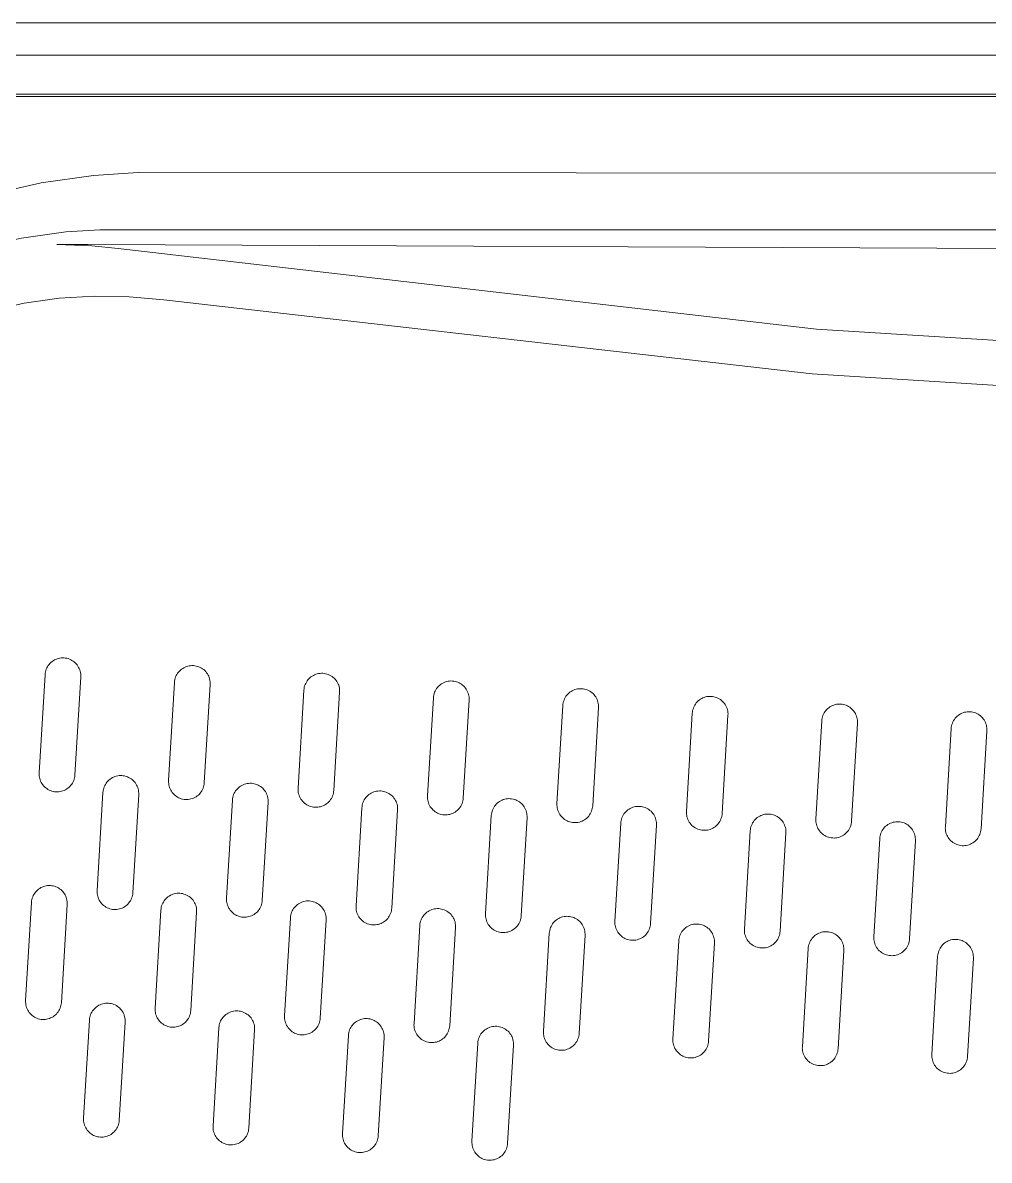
# Model space of a CAD drawing. Units: millimetres at full size, sheet at 1:30. Extents: x -17796 to 21385, y -23279 to 7734.
# Drawn here: x 19903 to 20335, y 1673 to 2182 of the extents above; entities that cross this region are included whole.
import ezdxf

# ---------------------------------------------------------------- set-up
doc = ezdxf.new("R2010")
doc.units = ezdxf.units.MM
doc.header["$LTSCALE"] = 30
doc.layers.add('0-1_(W)電灯', color=253, linetype='Continuous', lineweight=18)

msp = doc.modelspace()

# ---------------------------------------------------------------- linework, layer by layer
at = {"layer": '0-1_(W)電灯'}
for p, q in [((20784.07, 2181.96), (19603.07, 2181.96)), ((20784.07, 2167.46), (19623.81, 2167.46)), ((20784.07, 2167.46), (19632.57, 2167.46)), ((19635.07, 2149.96), (19935.07, 2149.96)), ((20784.07, 2148.95), (19643.08, 2148.95)), ((19935.07, 2149.96), (20435.07, 2149.96)), ((19954.69, 2115.04), (20530.95, 2114.48)), ((19937.53, 2089.4), (20536.99, 2089.24)), ((19932.15, 2082.84), (19918.28, 2082.84)), ((19932.15, 2082.84), (20541.23, 2080.07)), ((20257.96, 2044.87), (19945.7, 2080.95)), ((20256.12, 2024.96), (19966.17, 2057.96)), ((20618.52, 2022.38), (20257.96, 2044.87)), ((20607.38, 2002.74), (20256.12, 2024.96)), ((19910.37, 1846.42), (19912.98, 1890.35)), ((19928.95, 1889.4), (19926.34, 1845.47)), ((19928.96, 1890.02), (19928.95, 1889.4)), ((19968.26, 1842.98), (19970.87, 1886.9)), ((19986.84, 1885.95), (19984.23, 1842.03)), ((19986.86, 1886.58), (19986.84, 1885.95)), ((20026.16, 1839.54), (20028.77, 1883.46)), ((20044.76, 1883.14), (20044.74, 1882.51)), ((20044.74, 1882.51), (20042.13, 1838.59)), ((20084.06, 1836.1), (20086.67, 1880.02)), ((20102.64, 1879.07), (20100.03, 1835.15)), ((20102.66, 1879.7), (20102.64, 1879.07)), ((20141.96, 1832.66), (20144.57, 1876.58)), ((20160.54, 1875.63), (20157.93, 1831.71)), ((20160.55, 1876.26), (20160.54, 1875.63)), ((20199.86, 1829.21), (20202.47, 1873.14)), ((20218.45, 1872.81), (20218.44, 1872.19)), ((20218.44, 1872.19), (20215.83, 1828.26)), ((20257.75, 1825.77), (20260.36, 1869.69)), ((20276.34, 1868.74), (20273.72, 1824.82)), ((20276.35, 1869.37), (20276.34, 1868.74)), ((20315.65, 1822.33), (20318.26, 1866.26)), ((20334.23, 1865.31), (20331.62, 1821.38)), ((20334.25, 1865.94), (20334.23, 1865.31)), ((19910.35, 1845.8), (19910.37, 1846.42)), ((19968.25, 1842.35), (19968.26, 1842.98)), ((19936.29, 1793.79), (19938.9, 1837.71)), ((19954.87, 1836.76), (19952.26, 1792.84)), ((19954.88, 1837.39), (19954.87, 1836.76)), ((20026.15, 1838.91), (20026.16, 1839.54)), ((19994.19, 1790.35), (19996.8, 1834.27)), ((20012.77, 1833.32), (20010.16, 1789.4)), ((20012.78, 1833.95), (20012.77, 1833.32)), ((20084.05, 1835.47), (20084.06, 1836.1)), ((20141.94, 1832.03), (20141.96, 1832.66)), ((20052.09, 1786.91), (20054.7, 1830.83)), ((20070.67, 1829.88), (20068.06, 1785.96)), ((20070.68, 1830.51), (20070.67, 1829.88)), ((20109.98, 1783.47), (20112.59, 1827.39)), ((20128.58, 1827.07), (20128.56, 1826.44)), ((20199.84, 1828.59), (20199.86, 1829.21)), ((20128.56, 1826.44), (20125.95, 1782.52)), ((20167.88, 1780.02), (20170.49, 1823.95)), ((20186.46, 1823), (20183.85, 1779.07)), ((20186.48, 1823.63), (20186.46, 1823)), ((20257.74, 1825.14), (20257.75, 1825.77)), ((20315.64, 1821.7), (20315.65, 1822.33)), ((20225.78, 1776.58), (20228.39, 1820.5)), ((20244.36, 1819.56), (20241.75, 1775.63)), ((20244.37, 1820.18), (20244.36, 1819.56)), ((20283.68, 1773.14), (20286.29, 1817.06)), ((20302.27, 1816.74), (20302.26, 1816.11)), ((20302.26, 1816.11), (20299.65, 1772.19)), ((19936.27, 1793.16), (19936.29, 1793.79)), ((19904.31, 1744.6), (19906.92, 1788.52)), ((19922.89, 1787.58), (19920.28, 1743.65)), ((19922.91, 1788.2), (19922.89, 1787.58)), ((19994.17, 1789.72), (19994.19, 1790.35)), ((20052.07, 1786.28), (20052.09, 1786.91)), ((19962.21, 1741.16), (19964.82, 1785.08)), ((19980.79, 1784.13), (19978.18, 1740.21)), ((19980.8, 1784.76), (19980.79, 1784.13)), ((20020.11, 1737.72), (20022.72, 1781.64)), ((20038.7, 1781.32), (20038.69, 1780.69)), ((20109.97, 1782.84), (20109.98, 1783.47)), ((20038.69, 1780.69), (20036.08, 1736.77)), ((20078.01, 1734.28), (20080.62, 1778.2)), ((20096.59, 1777.25), (20093.98, 1733.33)), ((20096.6, 1777.88), (20096.59, 1777.25)), ((20167.87, 1779.4), (20167.88, 1780.02)), ((20225.76, 1775.95), (20225.78, 1776.58)), ((20135.9, 1730.84), (20138.52, 1774.76)), ((20154.49, 1773.81), (20151.88, 1729.89)), ((20154.5, 1774.44), (20154.49, 1773.81)), ((20193.8, 1727.39), (20196.41, 1771.32)), ((20212.4, 1771), (20212.39, 1770.37)), ((20283.66, 1772.51), (20283.68, 1773.14)), ((20212.39, 1770.37), (20209.77, 1726.44)), ((20251.7, 1723.95), (20254.31, 1767.88)), ((20270.28, 1766.93), (20267.67, 1723)), ((20270.3, 1767.56), (20270.28, 1766.93)), ((20309.6, 1720.51), (20312.21, 1764.44)), ((20328.18, 1763.49), (20325.57, 1719.56)), ((20328.19, 1764.12), (20328.18, 1763.49)), ((19904.3, 1743.97), (19904.31, 1744.6)), ((19962.2, 1740.53), (19962.21, 1741.16)), ((19930.23, 1691.97), (19932.84, 1735.89)), ((19948.83, 1735.57), (19948.82, 1734.94)), ((20020.1, 1737.09), (20020.11, 1737.72)), ((19948.82, 1734.94), (19946.21, 1691.02)), ((19988.13, 1688.53), (19990.75, 1732.45)), ((20006.72, 1731.5), (20004.11, 1687.58)), ((20006.73, 1732.13), (20006.72, 1731.5)), ((20077.99, 1733.65), (20078.01, 1734.28)), ((20135.89, 1730.21), (20135.9, 1730.84)), ((20046.03, 1685.09), (20048.64, 1729.01)), ((20064.61, 1728.06), (20062, 1684.14)), ((20064.63, 1728.69), (20064.61, 1728.06)), ((20103.93, 1681.65), (20106.54, 1725.57)), ((20122.52, 1725.25), (20122.51, 1724.62)), ((20193.79, 1726.76), (20193.8, 1727.39)), ((20122.51, 1724.62), (20119.9, 1680.7)), ((20251.69, 1723.32), (20251.7, 1723.95)), ((20309.58, 1719.88), (20309.6, 1720.51)), ((19930.22, 1691.34), (19930.23, 1691.97)), ((19988.12, 1687.9), (19988.13, 1688.53)), ((20046.02, 1684.46), (20046.03, 1685.09)), ((20103.92, 1681.02), (20103.93, 1681.65))]:
    msp.add_line(p, q, dxfattribs=at)
for points in [[(19667.87, 1855.15), (19671.92, 1878.35), (19677.78, 1901.17), (19685.41, 1923.46), (19694.76, 1945.07), (19705.78, 1965.89), (19718.4, 1985.78), (19732.55, 2004.62), (19748.12, 2022.29), (19765.04, 2038.68), (19783.19, 2053.7), (19802.46, 2067.25), (19822.73, 2079.24), (19843.89, 2089.6), (19865.79, 2098.27), (19888.3, 2105.2), (19911.29, 2110.34), (19934.61, 2113.66), (19954.69, 2115.04)], [(19694.48, 1869.77), (19698.02, 1889.48), (19703.1, 1908.85), (19709.68, 1927.76), (19717.72, 1946.1), (19727.18, 1963.75), (19737.99, 1980.6), (19750.09, 1996.55), (19763.41, 2011.5), (19777.85, 2025.37), (19793.34, 2038.05), (19809.78, 2049.49), (19827.07, 2059.59), (19845.09, 2068.31), (19863.74, 2075.59), (19882.91, 2081.38), (19902.47, 2085.65), (19922.31, 2088.38), (19937.53, 2089.4)], [(19918.28, 2082.84), (19933.97, 2082.22), (19945.7, 2080.95)], [(19873.38, 2048.54), (19888.39, 2053.14), (19903.72, 2056.55), (19919.27, 2058.74), (19934.95, 2059.71), (19950.65, 2059.44), (19966.17, 2057.96)], [(19912.98, 1890.35), (19913.04, 1890.97), (19913.15, 1891.59), (19913.31, 1892.2), (19913.52, 1892.79), (19913.77, 1893.37), (19914.06, 1893.92), (19914.4, 1894.45), (19914.78, 1894.95), (19915.2, 1895.42), (19915.65, 1895.85), (19916.14, 1896.25), (19916.65, 1896.61), (19917.2, 1896.93), (19917.76, 1897.2), (19918.35, 1897.43), (19918.95, 1897.61), (19919.56, 1897.75), (19920.18, 1897.83), (19920.81, 1897.87), (19921.44, 1897.86), (19922.06, 1897.8), (19922.68, 1897.68), (19923.29, 1897.53), (19923.88, 1897.32), (19924.46, 1897.07), (19925.01, 1896.77), (19925.54, 1896.43), (19926.04, 1896.05), (19926.51, 1895.64), (19926.95, 1895.18), (19927.34, 1894.7), (19927.7, 1894.18), (19928.02, 1893.64), (19928.29, 1893.07), (19928.52, 1892.49), (19928.71, 1891.89), (19928.84, 1891.27), (19928.93, 1890.65), (19928.96, 1890.02)], [(19970.87, 1886.9), (19970.93, 1887.53), (19971.04, 1888.15), (19971.2, 1888.75), (19971.41, 1889.35), (19971.66, 1889.92), (19971.96, 1890.48), (19972.3, 1891.01), (19972.68, 1891.51), (19973.09, 1891.98), (19973.55, 1892.41), (19974.03, 1892.81), (19974.55, 1893.17), (19975.09, 1893.49), (19975.66, 1893.76), (19976.24, 1893.99), (19976.84, 1894.17), (19977.45, 1894.3), (19978.08, 1894.39), (19978.7, 1894.43), (19979.33, 1894.41), (19979.96, 1894.35), (19980.58, 1894.24), (19981.18, 1894.08), (19981.78, 1893.88), (19982.35, 1893.63), (19982.91, 1893.33), (19983.43, 1892.99), (19983.94, 1892.61), (19984.41, 1892.19), (19984.84, 1891.74), (19985.24, 1891.25), (19985.6, 1890.74), (19985.91, 1890.2), (19986.19, 1889.63), (19986.42, 1889.05), (19986.6, 1888.45), (19986.73, 1887.83), (19986.82, 1887.21), (19986.86, 1886.58)], [(20028.77, 1883.46), (20028.83, 1884.09), (20028.95, 1884.71), (20029.1, 1885.31), (20029.31, 1885.91), (20029.56, 1886.48), (20029.86, 1887.04), (20030.2, 1887.56), (20030.58, 1888.07), (20030.99, 1888.53), (20031.45, 1888.97), (20031.93, 1889.37), (20032.45, 1889.73), (20032.99, 1890.04), (20033.56, 1890.32), (20034.14, 1890.55), (20034.74, 1890.73), (20035.36, 1890.86), (20035.98, 1890.95), (20036.61, 1890.99), (20037.23, 1890.97), (20037.86, 1890.91), (20038.48, 1890.8), (20039.08, 1890.64), (20039.68, 1890.44), (20040.25, 1890.18), (20040.81, 1889.89), (20041.34, 1889.55), (20041.84, 1889.17), (20042.31, 1888.75), (20042.74, 1888.3), (20043.14, 1887.81), (20043.5, 1887.3), (20043.82, 1886.75), (20044.09, 1886.19), (20044.32, 1885.6), (20044.5, 1885), (20044.63, 1884.39), (20044.72, 1883.77), (20044.76, 1883.14)], [(20086.67, 1880.02), (20086.73, 1880.65), (20086.84, 1881.27), (20087, 1881.87), (20087.21, 1882.47), (20087.46, 1883.04), (20087.76, 1883.6), (20088.1, 1884.12), (20088.48, 1884.63), (20088.89, 1885.09), (20089.35, 1885.53), (20089.83, 1885.93), (20090.35, 1886.29), (20090.89, 1886.6), (20091.45, 1886.88), (20092.04, 1887.11), (20092.64, 1887.29), (20093.25, 1887.42), (20093.88, 1887.51), (20094.5, 1887.55), (20095.13, 1887.53), (20095.76, 1887.47), (20096.38, 1887.36), (20096.98, 1887.2), (20097.58, 1887), (20098.15, 1886.74), (20098.71, 1886.45), (20099.23, 1886.11), (20099.74, 1885.73), (20100.2, 1885.31), (20100.64, 1884.86), (20101.04, 1884.37), (20101.4, 1883.86), (20101.71, 1883.32), (20101.99, 1882.75), (20102.22, 1882.16), (20102.4, 1881.56), (20102.53, 1880.95), (20102.62, 1880.33), (20102.66, 1879.7)], [(20144.57, 1876.58), (20144.63, 1877.2), (20144.74, 1877.82), (20144.9, 1878.43), (20145.11, 1879.02), (20145.36, 1879.6), (20145.65, 1880.15), (20145.99, 1880.68), (20146.37, 1881.18), (20146.79, 1881.65), (20147.24, 1882.09), (20147.73, 1882.48), (20148.24, 1882.84), (20148.79, 1883.16), (20149.35, 1883.43), (20149.94, 1883.66), (20150.54, 1883.84), (20151.15, 1883.98), (20151.77, 1884.06), (20152.4, 1884.1), (20153.03, 1884.09), (20153.65, 1884.03), (20154.27, 1883.92), (20154.88, 1883.76), (20155.47, 1883.55), (20156.05, 1883.3), (20156.6, 1883), (20157.13, 1882.66), (20157.63, 1882.28), (20158.1, 1881.87), (20158.54, 1881.41), (20158.94, 1880.93), (20159.29, 1880.41), (20159.61, 1879.87), (20159.89, 1879.31), (20160.11, 1878.72), (20160.3, 1878.12), (20160.43, 1877.51), (20160.52, 1876.88), (20160.55, 1876.26)], [(20202.47, 1873.14), (20202.53, 1873.76), (20202.64, 1874.38), (20202.8, 1874.99), (20203, 1875.58), (20203.26, 1876.16), (20203.55, 1876.71), (20203.89, 1877.24), (20204.27, 1877.74), (20204.69, 1878.21), (20205.14, 1878.64), (20205.63, 1879.04), (20206.14, 1879.4), (20206.68, 1879.72), (20207.25, 1879.99), (20207.83, 1880.22), (20208.44, 1880.4), (20209.05, 1880.54), (20209.67, 1880.62), (20210.3, 1880.66), (20210.93, 1880.65), (20211.55, 1880.59), (20212.17, 1880.47), (20212.78, 1880.32), (20213.37, 1880.11), (20213.95, 1879.86), (20214.5, 1879.56), (20215.03, 1879.22), (20215.53, 1878.84), (20216, 1878.43), (20216.43, 1877.97), (20216.83, 1877.49), (20217.19, 1876.97), (20217.51, 1876.43), (20217.78, 1875.86), (20218.01, 1875.28), (20218.19, 1874.68), (20218.33, 1874.06), (20218.41, 1873.44), (20218.45, 1872.81)], [(20260.36, 1869.69), (20260.43, 1870.32), (20260.54, 1870.94), (20260.7, 1871.54), (20260.9, 1872.14), (20261.15, 1872.71), (20261.45, 1873.27), (20261.79, 1873.8), (20262.17, 1874.3), (20262.59, 1874.77), (20263.04, 1875.2), (20263.52, 1875.6), (20264.04, 1875.96), (20264.58, 1876.28), (20265.15, 1876.55), (20265.73, 1876.78), (20266.33, 1876.96), (20266.95, 1877.1), (20267.57, 1877.18), (20268.2, 1877.22), (20268.82, 1877.2), (20269.45, 1877.14), (20270.07, 1877.03), (20270.68, 1876.87), (20271.27, 1876.67), (20271.84, 1876.42), (20272.4, 1876.12), (20272.93, 1875.78), (20273.43, 1875.4), (20273.9, 1874.98), (20274.33, 1874.53), (20274.73, 1874.04), (20275.09, 1873.53), (20275.41, 1872.99), (20275.68, 1872.42), (20275.91, 1871.84), (20276.09, 1871.24), (20276.23, 1870.62), (20276.31, 1870), (20276.35, 1869.37)], [(20318.26, 1866.26), (20318.32, 1866.88), (20318.44, 1867.5), (20318.59, 1868.11), (20318.8, 1868.7), (20319.05, 1869.28), (20319.35, 1869.83), (20319.69, 1870.36), (20320.07, 1870.86), (20320.48, 1871.33), (20320.94, 1871.77), (20321.42, 1872.16), (20321.94, 1872.52), (20322.48, 1872.84), (20323.05, 1873.11), (20323.63, 1873.34), (20324.23, 1873.52), (20324.85, 1873.66), (20325.47, 1873.74), (20326.1, 1873.78), (20326.72, 1873.77), (20327.35, 1873.71), (20327.97, 1873.6), (20328.57, 1873.44), (20329.17, 1873.23), (20329.74, 1872.98), (20330.3, 1872.68), (20330.83, 1872.34), (20331.33, 1871.96), (20331.8, 1871.55), (20332.23, 1871.09), (20332.63, 1870.61), (20332.99, 1870.09), (20333.31, 1869.55), (20333.58, 1868.99), (20333.81, 1868.4), (20333.99, 1867.8), (20334.12, 1867.19), (20334.21, 1866.56), (20334.25, 1865.94)], [(19926.34, 1845.47), (19926.28, 1844.85), (19926.17, 1844.23), (19926.01, 1843.62), (19925.8, 1843.03), (19925.55, 1842.45), (19925.25, 1841.9), (19924.91, 1841.37), (19924.53, 1840.87), (19924.12, 1840.4), (19923.66, 1839.97), (19923.18, 1839.57), (19922.66, 1839.21), (19922.12, 1838.89), (19921.56, 1838.62), (19920.97, 1838.39), (19920.37, 1838.21), (19919.76, 1838.07), (19919.13, 1837.99), (19918.51, 1837.95), (19917.88, 1837.96), (19917.25, 1838.02), (19916.63, 1838.14), (19916.03, 1838.29), (19915.43, 1838.5), (19914.86, 1838.75), (19914.3, 1839.05), (19913.78, 1839.39), (19913.27, 1839.77), (19912.81, 1840.18), (19912.37, 1840.64), (19911.97, 1841.12), (19911.61, 1841.64), (19911.3, 1842.18), (19911.02, 1842.75), (19910.79, 1843.33), (19910.61, 1843.93), (19910.48, 1844.55), (19910.39, 1845.17), (19910.35, 1845.8)], [(19938.9, 1837.71), (19938.96, 1838.34), (19939.07, 1838.96), (19939.23, 1839.56), (19939.43, 1840.16), (19939.69, 1840.73), (19939.98, 1841.29), (19940.32, 1841.82), (19940.7, 1842.32), (19941.12, 1842.79), (19941.57, 1843.22), (19942.06, 1843.62), (19942.57, 1843.98), (19943.11, 1844.3), (19943.68, 1844.57), (19944.26, 1844.8), (19944.87, 1844.98), (19945.48, 1845.12), (19946.1, 1845.2), (19946.73, 1845.24), (19947.36, 1845.23), (19947.98, 1845.16), (19948.6, 1845.05), (19949.21, 1844.89), (19949.8, 1844.69), (19950.38, 1844.44), (19950.93, 1844.14), (19951.46, 1843.8), (19951.96, 1843.42), (19952.43, 1843), (19952.86, 1842.55), (19953.26, 1842.06), (19953.62, 1841.55), (19953.94, 1841.01), (19954.21, 1840.44), (19954.44, 1839.86), (19954.62, 1839.26), (19954.76, 1838.64), (19954.84, 1838.02), (19954.88, 1837.39)], [(19984.23, 1842.03), (19984.17, 1841.41), (19984.06, 1840.79), (19983.9, 1840.18), (19983.7, 1839.59), (19983.44, 1839.01), (19983.15, 1838.46), (19982.81, 1837.93), (19982.43, 1837.43), (19982.01, 1836.96), (19981.56, 1836.52), (19981.07, 1836.13), (19980.56, 1835.77), (19980.01, 1835.45), (19979.45, 1835.18), (19978.86, 1834.95), (19978.26, 1834.76), (19977.65, 1834.63), (19977.03, 1834.54), (19976.4, 1834.51), (19975.77, 1834.52), (19975.15, 1834.58), (19974.53, 1834.69), (19973.92, 1834.85), (19973.33, 1835.06), (19972.75, 1835.31), (19972.2, 1835.61), (19971.67, 1835.95), (19971.17, 1836.32), (19970.7, 1836.74), (19970.26, 1837.2), (19969.87, 1837.68), (19969.51, 1838.2), (19969.19, 1838.74), (19968.92, 1839.3), (19968.69, 1839.89), (19968.51, 1840.49), (19968.37, 1841.1), (19968.29, 1841.73), (19968.25, 1842.35)], [(19996.8, 1834.27), (19996.86, 1834.9), (19996.97, 1835.52), (19997.13, 1836.12), (19997.33, 1836.72), (19997.59, 1837.29), (19997.88, 1837.85), (19998.22, 1838.38), (19998.6, 1838.88), (19999.02, 1839.35), (19999.47, 1839.78), (19999.96, 1840.18), (20000.47, 1840.54), (20001.01, 1840.86), (20001.58, 1841.13), (20002.16, 1841.36), (20002.77, 1841.54), (20003.38, 1841.67), (20004, 1841.76), (20004.63, 1841.8), (20005.26, 1841.78), (20005.88, 1841.72), (20006.5, 1841.61), (20007.11, 1841.45), (20007.7, 1841.25), (20008.28, 1840.99), (20008.83, 1840.7), (20009.36, 1840.36), (20009.86, 1839.98), (20010.33, 1839.56), (20010.76, 1839.11), (20011.16, 1838.62), (20011.52, 1838.11), (20011.84, 1837.57), (20012.11, 1837), (20012.34, 1836.42), (20012.52, 1835.81), (20012.66, 1835.2), (20012.74, 1834.58), (20012.78, 1833.95)], [(20042.13, 1838.59), (20042.07, 1837.96), (20041.96, 1837.35), (20041.8, 1836.74), (20041.6, 1836.15), (20041.34, 1835.57), (20041.05, 1835.02), (20040.71, 1834.49), (20040.33, 1833.99), (20039.91, 1833.52), (20039.46, 1833.08), (20038.97, 1832.68), (20038.46, 1832.32), (20037.92, 1832.01), (20037.35, 1831.73), (20036.77, 1831.5), (20036.16, 1831.32), (20035.55, 1831.19), (20034.93, 1831.1), (20034.3, 1831.07), (20033.67, 1831.08), (20033.05, 1831.14), (20032.43, 1831.25), (20031.82, 1831.41), (20031.23, 1831.62), (20030.65, 1831.87), (20030.1, 1832.16), (20029.57, 1832.5), (20029.07, 1832.88), (20028.6, 1833.3), (20028.17, 1833.75), (20027.77, 1834.24), (20027.41, 1834.75), (20027.09, 1835.3), (20026.82, 1835.86), (20026.59, 1836.45), (20026.41, 1837.05), (20026.27, 1837.66), (20026.19, 1838.28), (20026.15, 1838.91)], [(20054.7, 1830.83), (20054.76, 1831.46), (20054.87, 1832.07), (20055.03, 1832.68), (20055.23, 1833.28), (20055.49, 1833.85), (20055.78, 1834.4), (20056.12, 1834.93), (20056.5, 1835.43), (20056.92, 1835.9), (20057.37, 1836.34), (20057.86, 1836.74), (20058.37, 1837.1), (20058.92, 1837.41), (20059.48, 1837.69), (20060.07, 1837.92), (20060.67, 1838.1), (20061.28, 1838.23), (20061.9, 1838.32), (20062.53, 1838.35), (20063.16, 1838.34), (20063.78, 1838.28), (20064.4, 1838.17), (20065.01, 1838.01), (20065.6, 1837.8), (20066.18, 1837.55), (20066.73, 1837.26), (20067.26, 1836.92), (20067.76, 1836.54), (20068.23, 1836.12), (20068.67, 1835.67), (20069.06, 1835.18), (20069.42, 1834.67), (20069.74, 1834.12), (20070.01, 1833.56), (20070.24, 1832.97), (20070.42, 1832.37), (20070.56, 1831.76), (20070.64, 1831.14), (20070.68, 1830.51)], [(20100.03, 1835.15), (20099.97, 1834.53), (20099.86, 1833.91), (20099.7, 1833.3), (20099.49, 1832.71), (20099.24, 1832.13), (20098.95, 1831.58), (20098.61, 1831.05), (20098.23, 1830.55), (20097.81, 1830.08), (20097.36, 1829.64), (20096.87, 1829.24), (20096.36, 1828.89), (20095.81, 1828.57), (20095.25, 1828.29), (20094.66, 1828.07), (20094.06, 1827.88), (20093.45, 1827.75), (20092.83, 1827.66), (20092.2, 1827.63), (20091.57, 1827.64), (20090.95, 1827.7), (20090.33, 1827.81), (20089.72, 1827.97), (20089.13, 1828.18), (20088.55, 1828.43), (20088, 1828.73), (20087.47, 1829.06), (20086.97, 1829.44), (20086.5, 1829.86), (20086.06, 1830.31), (20085.66, 1830.8), (20085.31, 1831.32), (20084.99, 1831.86), (20084.71, 1832.42), (20084.49, 1833.01), (20084.3, 1833.61), (20084.17, 1834.22), (20084.08, 1834.84), (20084.05, 1835.47)], [(20112.59, 1827.39), (20112.65, 1828.01), (20112.77, 1828.63), (20112.92, 1829.24), (20113.13, 1829.83), (20113.38, 1830.41), (20113.68, 1830.96), (20114.02, 1831.49), (20114.4, 1831.99), (20114.81, 1832.46), (20115.27, 1832.9), (20115.75, 1833.29), (20116.27, 1833.65), (20116.81, 1833.97), (20117.38, 1834.24), (20117.96, 1834.47), (20118.56, 1834.66), (20119.18, 1834.79), (20119.8, 1834.88), (20120.43, 1834.91), (20121.05, 1834.9), (20121.68, 1834.84), (20122.3, 1834.73), (20122.9, 1834.57), (20123.5, 1834.36), (20124.07, 1834.11), (20124.63, 1833.81), (20125.16, 1833.48), (20125.66, 1833.1), (20126.13, 1832.68), (20126.56, 1832.23), (20126.96, 1831.74), (20127.32, 1831.22), (20127.64, 1830.68), (20127.91, 1830.12), (20128.14, 1829.53), (20128.32, 1828.93), (20128.46, 1828.32), (20128.54, 1827.69), (20128.58, 1827.07)], [(20157.93, 1831.71), (20157.87, 1831.08), (20157.76, 1830.46), (20157.6, 1829.85), (20157.39, 1829.26), (20157.14, 1828.69), (20156.84, 1828.13), (20156.5, 1827.6), (20156.13, 1827.1), (20155.71, 1826.63), (20155.25, 1826.2), (20154.77, 1825.8), (20154.25, 1825.44), (20153.71, 1825.12), (20153.15, 1824.85), (20152.56, 1824.62), (20151.96, 1824.44), (20151.35, 1824.3), (20150.72, 1824.22), (20150.1, 1824.18), (20149.47, 1824.19), (20148.84, 1824.26), (20148.23, 1824.37), (20147.62, 1824.53), (20147.02, 1824.73), (20146.45, 1824.98), (20145.89, 1825.28), (20145.37, 1825.62), (20144.87, 1826), (20144.4, 1826.42), (20143.96, 1826.87), (20143.56, 1827.36), (20143.2, 1827.87), (20142.89, 1828.41), (20142.61, 1828.98), (20142.38, 1829.56), (20142.2, 1830.16), (20142.07, 1830.78), (20141.98, 1831.4), (20141.94, 1832.03)], [(20170.49, 1823.95), (20170.55, 1824.57), (20170.66, 1825.19), (20170.82, 1825.8), (20171.03, 1826.39), (20171.28, 1826.97), (20171.58, 1827.52), (20171.92, 1828.05), (20172.3, 1828.55), (20172.71, 1829.02), (20173.17, 1829.45), (20173.65, 1829.85), (20174.17, 1830.21), (20174.71, 1830.53), (20175.27, 1830.8), (20175.86, 1831.03), (20176.46, 1831.21), (20177.07, 1831.35), (20177.7, 1831.43), (20178.32, 1831.47), (20178.95, 1831.46), (20179.58, 1831.4), (20180.19, 1831.29), (20180.8, 1831.13), (20181.4, 1830.92), (20181.97, 1830.67), (20182.53, 1830.37), (20183.05, 1830.03), (20183.55, 1829.65), (20184.02, 1829.24), (20184.46, 1828.78), (20184.86, 1828.3), (20185.22, 1827.78), (20185.53, 1827.24), (20185.81, 1826.67), (20186.04, 1826.09), (20186.22, 1825.49), (20186.35, 1824.87), (20186.44, 1824.25), (20186.48, 1823.63)], [(20215.83, 1828.26), (20215.77, 1827.64), (20215.65, 1827.02), (20215.5, 1826.41), (20215.29, 1825.82), (20215.04, 1825.24), (20214.74, 1824.69), (20214.4, 1824.16), (20214.02, 1823.66), (20213.61, 1823.19), (20213.15, 1822.76), (20212.67, 1822.36), (20212.15, 1822), (20211.61, 1821.68), (20211.04, 1821.41), (20210.46, 1821.18), (20209.86, 1821), (20209.24, 1820.86), (20208.62, 1820.78), (20207.99, 1820.74), (20207.37, 1820.75), (20206.74, 1820.81), (20206.12, 1820.93), (20205.52, 1821.08), (20204.92, 1821.29), (20204.35, 1821.54), (20203.79, 1821.84), (20203.26, 1822.18), (20202.76, 1822.56), (20202.29, 1822.97), (20201.86, 1823.43), (20201.46, 1823.91), (20201.1, 1824.43), (20200.78, 1824.97), (20200.51, 1825.54), (20200.28, 1826.12), (20200.1, 1826.72), (20199.97, 1827.34), (20199.88, 1827.96), (20199.84, 1828.59)], [(20228.39, 1820.5), (20228.45, 1821.13), (20228.56, 1821.75), (20228.72, 1822.36), (20228.93, 1822.95), (20229.18, 1823.52), (20229.47, 1824.08), (20229.81, 1824.61), (20230.19, 1825.11), (20230.61, 1825.58), (20231.06, 1826.01), (20231.55, 1826.41), (20232.06, 1826.77), (20232.61, 1827.09), (20233.17, 1827.36), (20233.76, 1827.59), (20234.36, 1827.77), (20234.97, 1827.91), (20235.59, 1827.99), (20236.22, 1828.03), (20236.85, 1828.02), (20237.47, 1827.95), (20238.09, 1827.84), (20238.7, 1827.68), (20239.29, 1827.48), (20239.87, 1827.23), (20240.42, 1826.93), (20240.95, 1826.59), (20241.45, 1826.21), (20241.92, 1825.79), (20242.36, 1825.34), (20242.76, 1824.86), (20243.11, 1824.34), (20243.43, 1823.8), (20243.71, 1823.23), (20243.93, 1822.65), (20244.12, 1822.05), (20244.25, 1821.43), (20244.34, 1820.81), (20244.37, 1820.18)], [(20273.72, 1824.82), (20273.66, 1824.2), (20273.55, 1823.58), (20273.39, 1822.97), (20273.19, 1822.38), (20272.94, 1821.8), (20272.64, 1821.25), (20272.3, 1820.72), (20271.92, 1820.22), (20271.5, 1819.75), (20271.05, 1819.31), (20270.56, 1818.92), (20270.05, 1818.56), (20269.51, 1818.24), (20268.94, 1817.97), (20268.36, 1817.74), (20267.76, 1817.55), (20267.14, 1817.42), (20266.52, 1817.33), (20265.89, 1817.3), (20265.26, 1817.31), (20264.64, 1817.37), (20264.02, 1817.48), (20263.41, 1817.64), (20262.82, 1817.85), (20262.24, 1818.1), (20261.69, 1818.4), (20261.16, 1818.74), (20260.66, 1819.11), (20260.19, 1819.53), (20259.76, 1819.99), (20259.36, 1820.47), (20259, 1820.99), (20258.68, 1821.53), (20258.41, 1822.09), (20258.18, 1822.68), (20258, 1823.28), (20257.86, 1823.89), (20257.78, 1824.52), (20257.74, 1825.14)], [(20286.29, 1817.06), (20286.35, 1817.69), (20286.46, 1818.31), (20286.62, 1818.91), (20286.82, 1819.51), (20287.08, 1820.08), (20287.37, 1820.64), (20287.71, 1821.17), (20288.09, 1821.67), (20288.51, 1822.14), (20288.96, 1822.57), (20289.45, 1822.97), (20289.96, 1823.33), (20290.5, 1823.65), (20291.07, 1823.92), (20291.66, 1824.15), (20292.26, 1824.33), (20292.87, 1824.46), (20293.49, 1824.55), (20294.12, 1824.59), (20294.75, 1824.57), (20295.37, 1824.51), (20295.99, 1824.4), (20296.6, 1824.24), (20297.19, 1824.04), (20297.77, 1823.78), (20298.32, 1823.49), (20298.85, 1823.15), (20299.35, 1822.77), (20299.82, 1822.35), (20300.26, 1821.9), (20300.65, 1821.41), (20301.01, 1820.9), (20301.33, 1820.36), (20301.6, 1819.79), (20301.83, 1819.21), (20302.01, 1818.6), (20302.15, 1817.99), (20302.23, 1817.37), (20302.27, 1816.74)], [(20331.62, 1821.38), (20331.56, 1820.75), (20331.45, 1820.14), (20331.29, 1819.53), (20331.08, 1818.94), (20330.83, 1818.36), (20330.54, 1817.81), (20330.2, 1817.28), (20329.82, 1816.78), (20329.4, 1816.31), (20328.95, 1815.87), (20328.46, 1815.47), (20327.95, 1815.11), (20327.4, 1814.8), (20326.84, 1814.52), (20326.25, 1814.29), (20325.65, 1814.11), (20325.04, 1813.98), (20324.42, 1813.89), (20323.79, 1813.86), (20323.16, 1813.87), (20322.54, 1813.93), (20321.92, 1814.04), (20321.31, 1814.2), (20320.72, 1814.41), (20320.14, 1814.66), (20319.59, 1814.95), (20319.06, 1815.29), (20318.56, 1815.67), (20318.09, 1816.09), (20317.65, 1816.54), (20317.26, 1817.03), (20316.9, 1817.54), (20316.58, 1818.09), (20316.31, 1818.65), (20316.08, 1819.24), (20315.89, 1819.84), (20315.76, 1820.45), (20315.67, 1821.07), (20315.64, 1821.7)], [(19906.92, 1788.52), (19906.98, 1789.15), (19907.09, 1789.77), (19907.25, 1790.38), (19907.46, 1790.97), (19907.71, 1791.54), (19908.01, 1792.1), (19908.35, 1792.63), (19908.72, 1793.13), (19909.14, 1793.6), (19909.6, 1794.03), (19910.08, 1794.43), (19910.6, 1794.79), (19911.14, 1795.11), (19911.7, 1795.38), (19912.29, 1795.61), (19912.89, 1795.79), (19913.5, 1795.93), (19914.13, 1796.01), (19914.75, 1796.05), (19915.38, 1796.04), (19916.01, 1795.97), (19916.62, 1795.86), (19917.23, 1795.7), (19917.83, 1795.5), (19918.4, 1795.25), (19918.95, 1794.95), (19919.48, 1794.61), (19919.98, 1794.23), (19920.45, 1793.81), (19920.89, 1793.36), (19921.29, 1792.88), (19921.65, 1792.36), (19921.96, 1791.82), (19922.24, 1791.25), (19922.47, 1790.67), (19922.65, 1790.07), (19922.78, 1789.45), (19922.87, 1788.83), (19922.91, 1788.2)], [(19952.26, 1792.84), (19952.2, 1792.22), (19952.08, 1791.6), (19951.93, 1790.99), (19951.72, 1790.4), (19951.47, 1789.82), (19951.17, 1789.27), (19950.83, 1788.74), (19950.45, 1788.24), (19950.04, 1787.77), (19949.58, 1787.33), (19949.1, 1786.94), (19948.58, 1786.58), (19948.04, 1786.26), (19947.47, 1785.99), (19946.89, 1785.76), (19946.29, 1785.57), (19945.67, 1785.44), (19945.05, 1785.35), (19944.42, 1785.32), (19943.8, 1785.33), (19943.17, 1785.39), (19942.55, 1785.5), (19941.95, 1785.66), (19941.35, 1785.87), (19940.78, 1786.12), (19940.22, 1786.42), (19939.69, 1786.76), (19939.19, 1787.13), (19938.72, 1787.55), (19938.29, 1788.01), (19937.89, 1788.49), (19937.53, 1789.01), (19937.21, 1789.55), (19936.94, 1790.11), (19936.71, 1790.7), (19936.53, 1791.3), (19936.4, 1791.91), (19936.31, 1792.54), (19936.27, 1793.16)], [(19964.82, 1785.08), (19964.88, 1785.71), (19964.99, 1786.33), (19965.15, 1786.93), (19965.36, 1787.53), (19965.61, 1788.1), (19965.91, 1788.66), (19966.24, 1789.19), (19966.62, 1789.69), (19967.04, 1790.16), (19967.49, 1790.59), (19967.98, 1790.99), (19968.5, 1791.35), (19969.04, 1791.67), (19969.6, 1791.94), (19970.19, 1792.17), (19970.79, 1792.35), (19971.4, 1792.48), (19972.03, 1792.57), (19972.65, 1792.61), (19973.28, 1792.59), (19973.91, 1792.53), (19974.52, 1792.42), (19975.13, 1792.26), (19975.72, 1792.06), (19976.3, 1791.81), (19976.85, 1791.51), (19977.38, 1791.17), (19977.88, 1790.79), (19978.35, 1790.37), (19978.79, 1789.92), (19979.19, 1789.43), (19979.55, 1788.92), (19979.86, 1788.38), (19980.14, 1787.81), (19980.37, 1787.23), (19980.55, 1786.63), (19980.68, 1786.01), (19980.77, 1785.39), (19980.8, 1784.76)], [(20010.16, 1789.4), (20010.1, 1788.78), (20009.99, 1788.16), (20009.83, 1787.55), (20009.62, 1786.96), (20009.37, 1786.38), (20009.07, 1785.83), (20008.73, 1785.3), (20008.35, 1784.8), (20007.94, 1784.33), (20007.48, 1783.89), (20007, 1783.49), (20006.48, 1783.14), (20005.94, 1782.82), (20005.37, 1782.54), (20004.79, 1782.32), (20004.19, 1782.13), (20003.57, 1782), (20002.95, 1781.91), (20002.33, 1781.88), (20001.7, 1781.89), (20001.07, 1781.95), (20000.45, 1782.06), (19999.85, 1782.22), (19999.25, 1782.43), (19998.68, 1782.68), (19998.12, 1782.98), (19997.59, 1783.31), (19997.09, 1783.69), (19996.62, 1784.11), (19996.19, 1784.56), (19995.79, 1785.05), (19995.43, 1785.57), (19995.11, 1786.11), (19994.84, 1786.67), (19994.61, 1787.26), (19994.43, 1787.86), (19994.3, 1788.47), (19994.21, 1789.1), (19994.17, 1789.72)], [(20022.72, 1781.64), (20022.78, 1782.27), (20022.89, 1782.89), (20023.05, 1783.49), (20023.26, 1784.09), (20023.51, 1784.66), (20023.81, 1785.22), (20024.15, 1785.75), (20024.52, 1786.25), (20024.94, 1786.72), (20025.39, 1787.15), (20025.88, 1787.55), (20026.4, 1787.91), (20026.94, 1788.23), (20027.5, 1788.5), (20028.09, 1788.73), (20028.69, 1788.91), (20029.3, 1789.04), (20029.93, 1789.13), (20030.55, 1789.17), (20031.18, 1789.15), (20031.81, 1789.09), (20032.42, 1788.98), (20033.03, 1788.82), (20033.63, 1788.62), (20034.2, 1788.36), (20034.75, 1788.07), (20035.28, 1787.73), (20035.78, 1787.35), (20036.25, 1786.93), (20036.69, 1786.48), (20037.09, 1785.99), (20037.45, 1785.48), (20037.76, 1784.94), (20038.04, 1784.37), (20038.27, 1783.79), (20038.45, 1783.18), (20038.58, 1782.57), (20038.67, 1781.95), (20038.7, 1781.32)], [(20068.06, 1785.96), (20068, 1785.33), (20067.88, 1784.72), (20067.73, 1784.11), (20067.52, 1783.51), (20067.27, 1782.94), (20066.97, 1782.39), (20066.63, 1781.86), (20066.25, 1781.36), (20065.84, 1780.89), (20065.38, 1780.45), (20064.9, 1780.05), (20064.38, 1779.69), (20063.84, 1779.38), (20063.27, 1779.1), (20062.69, 1778.87), (20062.09, 1778.69), (20061.47, 1778.56), (20060.85, 1778.47), (20060.22, 1778.44), (20059.6, 1778.45), (20058.97, 1778.51), (20058.35, 1778.62), (20057.75, 1778.78), (20057.15, 1778.99), (20056.58, 1779.24), (20056.02, 1779.53), (20055.49, 1779.87), (20054.99, 1780.25), (20054.52, 1780.67), (20054.09, 1781.12), (20053.69, 1781.61), (20053.33, 1782.12), (20053.01, 1782.67), (20052.74, 1783.23), (20052.51, 1783.82), (20052.33, 1784.42), (20052.19, 1785.03), (20052.11, 1785.65), (20052.07, 1786.28)], [(20080.62, 1778.2), (20080.68, 1778.83), (20080.79, 1779.45), (20080.95, 1780.05), (20081.16, 1780.65), (20081.41, 1781.22), (20081.7, 1781.78), (20082.04, 1782.3), (20082.42, 1782.81), (20082.84, 1783.27), (20083.29, 1783.71), (20083.78, 1784.11), (20084.29, 1784.47), (20084.84, 1784.78), (20085.4, 1785.06), (20085.99, 1785.29), (20086.59, 1785.47), (20087.2, 1785.6), (20087.82, 1785.69), (20088.45, 1785.73), (20089.08, 1785.71), (20089.7, 1785.65), (20090.32, 1785.54), (20090.93, 1785.38), (20091.52, 1785.18), (20092.1, 1784.92), (20092.65, 1784.63), (20093.18, 1784.29), (20093.68, 1783.91), (20094.15, 1783.49), (20094.59, 1783.04), (20094.98, 1782.55), (20095.34, 1782.04), (20095.66, 1781.5), (20095.93, 1780.93), (20096.16, 1780.34), (20096.35, 1779.74), (20096.48, 1779.13), (20096.57, 1778.51), (20096.6, 1777.88)], [(20125.95, 1782.52), (20125.89, 1781.89), (20125.78, 1781.27), (20125.62, 1780.67), (20125.42, 1780.07), (20125.16, 1779.5), (20124.87, 1778.94), (20124.53, 1778.41), (20124.15, 1777.91), (20123.73, 1777.44), (20123.28, 1777.01), (20122.79, 1776.61), (20122.28, 1776.25), (20121.74, 1775.93), (20121.17, 1775.66), (20120.59, 1775.43), (20119.98, 1775.25), (20119.37, 1775.12), (20118.75, 1775.03), (20118.12, 1774.99), (20117.49, 1775.01), (20116.87, 1775.07), (20116.25, 1775.18), (20115.64, 1775.34), (20115.05, 1775.54), (20114.47, 1775.8), (20113.92, 1776.09), (20113.39, 1776.43), (20112.89, 1776.81), (20112.42, 1777.23), (20111.99, 1777.68), (20111.59, 1778.17), (20111.23, 1778.68), (20110.91, 1779.22), (20110.64, 1779.79), (20110.41, 1780.37), (20110.23, 1780.98), (20110.09, 1781.59), (20110.01, 1782.21), (20109.97, 1782.84)], [(20138.52, 1774.76), (20138.58, 1775.39), (20138.69, 1776), (20138.85, 1776.61), (20139.05, 1777.21), (20139.31, 1777.78), (20139.6, 1778.33), (20139.94, 1778.86), (20140.32, 1779.36), (20140.74, 1779.83), (20141.19, 1780.27), (20141.68, 1780.67), (20142.19, 1781.03), (20142.73, 1781.34), (20143.3, 1781.62), (20143.88, 1781.85), (20144.49, 1782.03), (20145.1, 1782.16), (20145.72, 1782.25), (20146.35, 1782.28), (20146.98, 1782.27), (20147.6, 1782.21), (20148.22, 1782.1), (20148.83, 1781.94), (20149.42, 1781.73), (20150, 1781.48), (20150.55, 1781.19), (20151.08, 1780.85), (20151.58, 1780.47), (20152.05, 1780.05), (20152.48, 1779.6), (20152.88, 1779.11), (20153.24, 1778.6), (20153.56, 1778.05), (20153.83, 1777.49), (20154.06, 1776.9), (20154.24, 1776.3), (20154.38, 1775.69), (20154.46, 1775.07), (20154.5, 1774.44)], [(20183.85, 1779.07), (20183.79, 1778.45), (20183.68, 1777.83), (20183.52, 1777.22), (20183.31, 1776.63), (20183.06, 1776.05), (20182.77, 1775.5), (20182.43, 1774.97), (20182.05, 1774.47), (20181.63, 1774), (20181.18, 1773.57), (20180.69, 1773.17), (20180.18, 1772.81), (20179.63, 1772.49), (20179.07, 1772.22), (20178.48, 1771.99), (20177.88, 1771.81), (20177.27, 1771.67), (20176.65, 1771.59), (20176.02, 1771.55), (20175.39, 1771.56), (20174.77, 1771.63), (20174.15, 1771.74), (20173.54, 1771.9), (20172.95, 1772.1), (20172.37, 1772.35), (20171.82, 1772.65), (20171.29, 1772.99), (20170.79, 1773.37), (20170.32, 1773.79), (20169.88, 1774.24), (20169.48, 1774.72), (20169.13, 1775.24), (20168.81, 1775.78), (20168.53, 1776.35), (20168.31, 1776.93), (20168.12, 1777.53), (20167.99, 1778.15), (20167.9, 1778.77), (20167.87, 1779.4)], [(20196.41, 1771.32), (20196.48, 1771.95), (20196.59, 1772.56), (20196.75, 1773.17), (20196.95, 1773.77), (20197.2, 1774.34), (20197.5, 1774.89), (20197.84, 1775.42), (20198.22, 1775.92), (20198.64, 1776.39), (20199.09, 1776.83), (20199.57, 1777.23), (20200.09, 1777.59), (20200.63, 1777.9), (20201.2, 1778.18), (20201.78, 1778.41), (20202.38, 1778.59), (20203, 1778.72), (20203.62, 1778.81), (20204.25, 1778.84), (20204.87, 1778.83), (20205.5, 1778.77), (20206.12, 1778.66), (20206.73, 1778.5), (20207.32, 1778.29), (20207.89, 1778.04), (20208.45, 1777.75), (20208.98, 1777.41), (20209.48, 1777.03), (20209.95, 1776.61), (20210.38, 1776.16), (20210.78, 1775.67), (20211.14, 1775.16), (20211.46, 1774.61), (20211.73, 1774.05), (20211.96, 1773.46), (20212.14, 1772.86), (20212.28, 1772.25), (20212.36, 1771.63), (20212.4, 1771)], [(20241.75, 1775.63), (20241.69, 1775.01), (20241.58, 1774.39), (20241.42, 1773.78), (20241.21, 1773.19), (20240.96, 1772.61), (20240.66, 1772.06), (20240.32, 1771.53), (20239.95, 1771.03), (20239.53, 1770.56), (20239.07, 1770.12), (20238.59, 1769.73), (20238.07, 1769.37), (20237.53, 1769.05), (20236.97, 1768.78), (20236.38, 1768.55), (20235.78, 1768.37), (20235.17, 1768.23), (20234.54, 1768.15), (20233.92, 1768.11), (20233.29, 1768.12), (20232.66, 1768.18), (20232.05, 1768.29), (20231.44, 1768.45), (20230.84, 1768.66), (20230.27, 1768.91), (20229.71, 1769.21), (20229.19, 1769.55), (20228.69, 1769.93), (20228.22, 1770.34), (20227.78, 1770.8), (20227.38, 1771.28), (20227.02, 1771.8), (20226.71, 1772.34), (20226.43, 1772.91), (20226.2, 1773.49), (20226.02, 1774.09), (20225.89, 1774.7), (20225.8, 1775.33), (20225.76, 1775.95)], [(20254.31, 1767.88), (20254.37, 1768.5), (20254.48, 1769.12), (20254.64, 1769.73), (20254.85, 1770.32), (20255.1, 1770.9), (20255.4, 1771.45), (20255.74, 1771.98), (20256.12, 1772.48), (20256.53, 1772.95), (20256.99, 1773.39), (20257.47, 1773.79), (20257.99, 1774.14), (20258.53, 1774.46), (20259.09, 1774.74), (20259.68, 1774.96), (20260.28, 1775.15), (20260.89, 1775.28), (20261.52, 1775.37), (20262.14, 1775.4), (20262.77, 1775.39), (20263.4, 1775.33), (20264.02, 1775.22), (20264.62, 1775.06), (20265.22, 1774.85), (20265.79, 1774.6), (20266.35, 1774.3), (20266.87, 1773.97), (20267.38, 1773.59), (20267.84, 1773.17), (20268.28, 1772.72), (20268.68, 1772.23), (20269.04, 1771.71), (20269.35, 1771.17), (20269.63, 1770.61), (20269.86, 1770.02), (20270.04, 1769.42), (20270.17, 1768.81), (20270.26, 1768.19), (20270.3, 1767.56)], [(20299.65, 1772.19), (20299.59, 1771.57), (20299.47, 1770.95), (20299.32, 1770.34), (20299.11, 1769.75), (20298.86, 1769.17), (20298.56, 1768.62), (20298.22, 1768.09), (20297.84, 1767.59), (20297.43, 1767.12), (20296.97, 1766.68), (20296.49, 1766.28), (20295.97, 1765.93), (20295.43, 1765.61), (20294.86, 1765.33), (20294.28, 1765.11), (20293.68, 1764.92), (20293.06, 1764.79), (20292.44, 1764.7), (20291.81, 1764.67), (20291.19, 1764.68), (20290.56, 1764.74), (20289.94, 1764.85), (20289.34, 1765.01), (20288.74, 1765.22), (20288.17, 1765.47), (20287.61, 1765.77), (20287.08, 1766.1), (20286.58, 1766.48), (20286.11, 1766.9), (20285.68, 1767.35), (20285.28, 1767.84), (20284.92, 1768.36), (20284.6, 1768.9), (20284.33, 1769.46), (20284.1, 1770.05), (20283.92, 1770.65), (20283.79, 1771.26), (20283.7, 1771.89), (20283.66, 1772.51)], [(20312.21, 1764.44), (20312.27, 1765.06), (20312.38, 1765.68), (20312.54, 1766.29), (20312.75, 1766.88), (20313, 1767.46), (20313.29, 1768.01), (20313.63, 1768.54), (20314.01, 1769.04), (20314.43, 1769.51), (20314.88, 1769.95), (20315.37, 1770.35), (20315.88, 1770.7), (20316.43, 1771.02), (20316.99, 1771.3), (20317.58, 1771.52), (20318.18, 1771.71), (20318.79, 1771.84), (20319.41, 1771.93), (20320.04, 1771.96), (20320.67, 1771.95), (20321.29, 1771.89), (20321.91, 1771.78), (20322.52, 1771.62), (20323.11, 1771.41), (20323.69, 1771.16), (20324.24, 1770.86), (20324.77, 1770.53), (20325.27, 1770.15), (20325.74, 1769.73), (20326.18, 1769.28), (20326.58, 1768.79), (20326.93, 1768.27), (20327.25, 1767.73), (20327.53, 1767.17), (20327.75, 1766.58), (20327.94, 1765.98), (20328.07, 1765.37), (20328.16, 1764.74), (20328.19, 1764.12)], [(19920.28, 1743.65), (19920.22, 1743.03), (19920.11, 1742.41), (19919.95, 1741.8), (19919.74, 1741.21), (19919.49, 1740.63), (19919.2, 1740.08), (19918.86, 1739.55), (19918.48, 1739.05), (19918.06, 1738.58), (19917.61, 1738.14), (19917.12, 1737.75), (19916.61, 1737.39), (19916.06, 1737.07), (19915.5, 1736.8), (19914.91, 1736.57), (19914.31, 1736.39), (19913.7, 1736.25), (19913.08, 1736.17), (19912.45, 1736.13), (19911.82, 1736.14), (19911.2, 1736.2), (19910.58, 1736.31), (19909.97, 1736.47), (19909.38, 1736.68), (19908.8, 1736.93), (19908.25, 1737.23), (19907.72, 1737.57), (19907.22, 1737.95), (19906.75, 1738.36), (19906.31, 1738.82), (19905.92, 1739.3), (19905.56, 1739.82), (19905.24, 1740.36), (19904.97, 1740.92), (19904.74, 1741.51), (19904.55, 1742.11), (19904.42, 1742.72), (19904.33, 1743.35), (19904.3, 1743.97)], [(19932.84, 1735.89), (19932.91, 1736.52), (19933.02, 1737.14), (19933.18, 1737.74), (19933.38, 1738.34), (19933.63, 1738.91), (19933.93, 1739.47), (19934.27, 1740), (19934.65, 1740.5), (19935.07, 1740.97), (19935.52, 1741.4), (19936, 1741.8), (19936.52, 1742.16), (19937.06, 1742.48), (19937.63, 1742.75), (19938.21, 1742.98), (19938.81, 1743.16), (19939.43, 1743.29), (19940.05, 1743.38), (19940.68, 1743.42), (19941.31, 1743.4), (19941.93, 1743.34), (19942.55, 1743.23), (19943.16, 1743.07), (19943.75, 1742.87), (19944.32, 1742.62), (19944.88, 1742.32), (19945.41, 1741.98), (19945.91, 1741.6), (19946.38, 1741.18), (19946.81, 1740.73), (19947.21, 1740.24), (19947.57, 1739.73), (19947.89, 1739.19), (19948.16, 1738.62), (19948.39, 1738.04), (19948.57, 1737.44), (19948.71, 1736.82), (19948.79, 1736.2), (19948.83, 1735.57)], [(19978.18, 1740.21), (19978.12, 1739.59), (19978.01, 1738.97), (19977.85, 1738.36), (19977.64, 1737.77), (19977.39, 1737.19), (19977.09, 1736.64), (19976.76, 1736.11), (19976.38, 1735.61), (19975.96, 1735.14), (19975.51, 1734.7), (19975.02, 1734.31), (19974.5, 1733.95), (19973.96, 1733.63), (19973.4, 1733.36), (19972.81, 1733.13), (19972.21, 1732.94), (19971.6, 1732.81), (19970.98, 1732.72), (19970.35, 1732.69), (19969.72, 1732.7), (19969.1, 1732.76), (19968.48, 1732.87), (19967.87, 1733.03), (19967.28, 1733.24), (19966.7, 1733.49), (19966.15, 1733.79), (19965.62, 1734.12), (19965.12, 1734.5), (19964.65, 1734.92), (19964.21, 1735.37), (19963.81, 1735.86), (19963.46, 1736.38), (19963.14, 1736.92), (19962.86, 1737.48), (19962.64, 1738.07), (19962.45, 1738.67), (19962.32, 1739.28), (19962.23, 1739.91), (19962.2, 1740.53)], [(19990.75, 1732.45), (19990.81, 1733.08), (19990.92, 1733.7), (19991.08, 1734.3), (19991.28, 1734.9), (19991.53, 1735.47), (19991.83, 1736.03), (19992.17, 1736.56), (19992.55, 1737.06), (19992.97, 1737.53), (19993.42, 1737.96), (19993.91, 1738.36), (19994.42, 1738.72), (19994.96, 1739.03), (19995.53, 1739.31), (19996.11, 1739.54), (19996.71, 1739.72), (19997.33, 1739.85), (19997.95, 1739.94), (19998.58, 1739.98), (19999.21, 1739.96), (19999.83, 1739.9), (20000.45, 1739.79), (20001.06, 1739.63), (20001.65, 1739.43), (20002.23, 1739.17), (20002.78, 1738.88), (20003.31, 1738.54), (20003.81, 1738.16), (20004.28, 1737.74), (20004.71, 1737.29), (20005.11, 1736.8), (20005.47, 1736.29), (20005.79, 1735.75), (20006.06, 1735.18), (20006.29, 1734.6), (20006.47, 1733.99), (20006.61, 1733.38), (20006.69, 1732.76), (20006.73, 1732.13)], [(20036.08, 1736.77), (20036.02, 1736.14), (20035.91, 1735.53), (20035.75, 1734.92), (20035.54, 1734.33), (20035.29, 1733.75), (20035, 1733.2), (20034.66, 1732.67), (20034.28, 1732.17), (20033.86, 1731.7), (20033.41, 1731.26), (20032.92, 1730.86), (20032.41, 1730.5), (20031.86, 1730.19), (20031.3, 1729.91), (20030.71, 1729.68), (20030.11, 1729.5), (20029.5, 1729.37), (20028.88, 1729.28), (20028.25, 1729.25), (20027.62, 1729.26), (20027, 1729.32), (20026.38, 1729.43), (20025.77, 1729.59), (20025.18, 1729.8), (20024.6, 1730.05), (20024.05, 1730.34), (20023.52, 1730.68), (20023.02, 1731.06), (20022.55, 1731.48), (20022.11, 1731.93), (20021.71, 1732.42), (20021.36, 1732.93), (20021.04, 1733.48), (20020.76, 1734.04), (20020.54, 1734.63), (20020.35, 1735.23), (20020.22, 1735.84), (20020.13, 1736.46), (20020.1, 1737.09)], [(20048.64, 1729.01), (20048.7, 1729.64), (20048.82, 1730.25), (20048.97, 1730.86), (20049.18, 1731.46), (20049.43, 1732.03), (20049.73, 1732.58), (20050.07, 1733.11), (20050.45, 1733.61), (20050.86, 1734.08), (20051.32, 1734.52), (20051.8, 1734.92), (20052.32, 1735.28), (20052.86, 1735.59), (20053.43, 1735.87), (20054.01, 1736.1), (20054.61, 1736.28), (20055.23, 1736.41), (20055.85, 1736.5), (20056.48, 1736.53), (20057.1, 1736.52), (20057.73, 1736.46), (20058.35, 1736.35), (20058.95, 1736.19), (20059.55, 1735.98), (20060.12, 1735.73), (20060.68, 1735.44), (20061.21, 1735.1), (20061.71, 1734.72), (20062.18, 1734.3), (20062.61, 1733.85), (20063.01, 1733.36), (20063.37, 1732.85), (20063.69, 1732.3), (20063.96, 1731.74), (20064.19, 1731.15), (20064.37, 1730.55), (20064.5, 1729.94), (20064.59, 1729.32), (20064.63, 1728.69)], [(20093.98, 1733.33), (20093.92, 1732.7), (20093.81, 1732.09), (20093.65, 1731.48), (20093.44, 1730.89), (20093.19, 1730.31), (20092.89, 1729.76), (20092.55, 1729.23), (20092.17, 1728.73), (20091.76, 1728.26), (20091.3, 1727.82), (20090.82, 1727.42), (20090.3, 1727.06), (20089.76, 1726.75), (20089.19, 1726.47), (20088.61, 1726.25), (20088.01, 1726.06), (20087.39, 1725.93), (20086.77, 1725.84), (20086.15, 1725.81), (20085.52, 1725.82), (20084.89, 1725.88), (20084.27, 1725.99), (20083.67, 1726.15), (20083.07, 1726.36), (20082.5, 1726.61), (20081.94, 1726.9), (20081.41, 1727.24), (20080.91, 1727.62), (20080.44, 1728.04), (20080.01, 1728.49), (20079.61, 1728.98), (20079.25, 1729.49), (20078.93, 1730.04), (20078.66, 1730.6), (20078.43, 1731.19), (20078.25, 1731.79), (20078.12, 1732.4), (20078.03, 1733.02), (20077.99, 1733.65)], [(20106.54, 1725.57), (20106.6, 1726.19), (20106.71, 1726.81), (20106.87, 1727.42), (20107.08, 1728.01), (20107.33, 1728.59), (20107.63, 1729.14), (20107.97, 1729.67), (20108.34, 1730.17), (20108.76, 1730.64), (20109.21, 1731.08), (20109.7, 1731.47), (20110.22, 1731.83), (20110.76, 1732.15), (20111.32, 1732.42), (20111.91, 1732.65), (20112.51, 1732.84), (20113.12, 1732.97), (20113.75, 1733.06), (20114.37, 1733.09), (20115, 1733.08), (20115.63, 1733.02), (20116.24, 1732.91), (20116.85, 1732.75), (20117.45, 1732.54), (20118.02, 1732.29), (20118.57, 1731.99), (20119.1, 1731.65), (20119.6, 1731.28), (20120.07, 1730.86), (20120.51, 1730.4), (20120.91, 1729.92), (20121.27, 1729.4), (20121.58, 1728.86), (20121.86, 1728.3), (20122.09, 1727.71), (20122.27, 1727.11), (20122.4, 1726.5), (20122.49, 1725.87), (20122.52, 1725.25)], [(20151.88, 1729.89), (20151.81, 1729.26), (20151.7, 1728.64), (20151.55, 1728.03), (20151.34, 1727.44), (20151.09, 1726.87), (20150.79, 1726.31), (20150.45, 1725.78), (20150.07, 1725.28), (20149.65, 1724.81), (20149.2, 1724.38), (20148.72, 1723.98), (20148.2, 1723.62), (20147.66, 1723.3), (20147.09, 1723.03), (20146.51, 1722.8), (20145.91, 1722.62), (20145.29, 1722.48), (20144.67, 1722.4), (20144.04, 1722.36), (20143.42, 1722.37), (20142.79, 1722.44), (20142.17, 1722.55), (20141.56, 1722.71), (20140.97, 1722.91), (20140.4, 1723.16), (20139.84, 1723.46), (20139.31, 1723.8), (20138.81, 1724.18), (20138.34, 1724.6), (20137.91, 1725.05), (20137.51, 1725.53), (20137.15, 1726.05), (20136.83, 1726.59), (20136.56, 1727.16), (20136.33, 1727.74), (20136.15, 1728.34), (20136.01, 1728.96), (20135.93, 1729.58), (20135.89, 1730.21)], [(20209.77, 1726.44), (20209.71, 1725.82), (20209.6, 1725.2), (20209.44, 1724.59), (20209.24, 1724), (20208.98, 1723.42), (20208.69, 1722.87), (20208.35, 1722.34), (20207.97, 1721.84), (20207.55, 1721.37), (20207.1, 1720.94), (20206.61, 1720.54), (20206.1, 1720.18), (20205.56, 1719.86), (20204.99, 1719.59), (20204.41, 1719.36), (20203.8, 1719.18), (20203.19, 1719.04), (20202.57, 1718.96), (20201.94, 1718.92), (20201.31, 1718.93), (20200.69, 1718.99), (20200.07, 1719.1), (20199.46, 1719.26), (20198.87, 1719.47), (20198.29, 1719.72), (20197.74, 1720.02), (20197.21, 1720.36), (20196.71, 1720.74), (20196.24, 1721.15), (20195.81, 1721.61), (20195.41, 1722.09), (20195.05, 1722.61), (20194.73, 1723.15), (20194.46, 1723.72), (20194.23, 1724.3), (20194.05, 1724.9), (20193.91, 1725.52), (20193.83, 1726.14), (20193.79, 1726.76)], [(20267.67, 1723), (20267.61, 1722.38), (20267.5, 1721.76), (20267.34, 1721.15), (20267.13, 1720.56), (20266.88, 1719.98), (20266.59, 1719.43), (20266.25, 1718.9), (20265.87, 1718.4), (20265.45, 1717.93), (20265, 1717.49), (20264.51, 1717.1), (20264, 1716.74), (20263.45, 1716.42), (20262.89, 1716.15), (20262.3, 1715.92), (20261.7, 1715.73), (20261.09, 1715.6), (20260.47, 1715.51), (20259.84, 1715.48), (20259.21, 1715.49), (20258.59, 1715.55), (20257.97, 1715.66), (20257.36, 1715.82), (20256.77, 1716.03), (20256.19, 1716.28), (20255.64, 1716.58), (20255.11, 1716.92), (20254.61, 1717.29), (20254.14, 1717.71), (20253.7, 1718.17), (20253.3, 1718.65), (20252.95, 1719.17), (20252.63, 1719.71), (20252.35, 1720.27), (20252.13, 1720.86), (20251.94, 1721.46), (20251.81, 1722.07), (20251.72, 1722.7), (20251.69, 1723.32)], [(20325.57, 1719.56), (20325.51, 1718.93), (20325.4, 1718.32), (20325.24, 1717.71), (20325.03, 1717.11), (20324.78, 1716.54), (20324.48, 1715.99), (20324.14, 1715.46), (20323.76, 1714.96), (20323.35, 1714.49), (20322.89, 1714.05), (20322.41, 1713.65), (20321.89, 1713.29), (20321.35, 1712.98), (20320.79, 1712.7), (20320.2, 1712.47), (20319.6, 1712.29), (20318.99, 1712.16), (20318.36, 1712.07), (20317.74, 1712.04), (20317.11, 1712.05), (20316.48, 1712.11), (20315.86, 1712.22), (20315.26, 1712.38), (20314.66, 1712.59), (20314.09, 1712.84), (20313.53, 1713.13), (20313.01, 1713.47), (20312.5, 1713.85), (20312.04, 1714.27), (20311.6, 1714.72), (20311.2, 1715.21), (20310.84, 1715.72), (20310.53, 1716.27), (20310.25, 1716.83), (20310.02, 1717.42), (20309.84, 1718.02), (20309.71, 1718.63), (20309.62, 1719.25), (20309.58, 1719.88)], [(19946.21, 1691.02), (19946.14, 1690.4), (19946.03, 1689.78), (19945.87, 1689.17), (19945.67, 1688.58), (19945.42, 1688), (19945.12, 1687.45), (19944.78, 1686.92), (19944.4, 1686.42), (19943.98, 1685.95), (19943.53, 1685.51), (19943.05, 1685.12), (19942.53, 1684.76), (19941.99, 1684.44), (19941.42, 1684.17), (19940.84, 1683.94), (19940.24, 1683.75), (19939.62, 1683.62), (19939, 1683.53), (19938.37, 1683.5), (19937.75, 1683.51), (19937.12, 1683.57), (19936.5, 1683.68), (19935.89, 1683.84), (19935.3, 1684.05), (19934.73, 1684.3), (19934.17, 1684.6), (19933.64, 1684.94), (19933.14, 1685.31), (19932.67, 1685.73), (19932.24, 1686.19), (19931.84, 1686.67), (19931.48, 1687.19), (19931.16, 1687.73), (19930.89, 1688.29), (19930.66, 1688.88), (19930.48, 1689.48), (19930.34, 1690.09), (19930.26, 1690.72), (19930.22, 1691.34)], [(20004.11, 1687.58), (20004.04, 1686.96), (20003.93, 1686.34), (20003.78, 1685.73), (20003.57, 1685.14), (20003.32, 1684.56), (20003.02, 1684.01), (20002.68, 1683.48), (20002.3, 1682.98), (20001.89, 1682.51), (20001.43, 1682.07), (20000.95, 1681.67), (20000.43, 1681.32), (19999.89, 1681), (19999.32, 1680.72), (19998.74, 1680.5), (19998.14, 1680.31), (19997.52, 1680.18), (19996.9, 1680.09), (19996.27, 1680.06), (19995.65, 1680.07), (19995.02, 1680.13), (19994.4, 1680.24), (19993.79, 1680.4), (19993.2, 1680.61), (19992.63, 1680.86), (19992.07, 1681.16), (19991.54, 1681.49), (19991.04, 1681.87), (19990.57, 1682.29), (19990.14, 1682.74), (19989.74, 1683.23), (19989.38, 1683.75), (19989.06, 1684.29), (19988.79, 1684.85), (19988.56, 1685.44), (19988.38, 1686.04), (19988.24, 1686.65), (19988.16, 1687.27), (19988.12, 1687.9)], [(20062, 1684.14), (20061.94, 1683.51), (20061.83, 1682.9), (20061.67, 1682.29), (20061.46, 1681.69), (20061.21, 1681.12), (20060.92, 1680.56), (20060.58, 1680.04), (20060.2, 1679.54), (20059.78, 1679.07), (20059.33, 1678.63), (20058.84, 1678.23), (20058.33, 1677.87), (20057.78, 1677.56), (20057.22, 1677.28), (20056.63, 1677.05), (20056.03, 1676.87), (20055.42, 1676.74), (20054.8, 1676.65), (20054.17, 1676.62), (20053.54, 1676.63), (20052.92, 1676.69), (20052.3, 1676.8), (20051.69, 1676.96), (20051.1, 1677.17), (20050.52, 1677.42), (20049.97, 1677.71), (20049.44, 1678.05), (20048.94, 1678.43), (20048.47, 1678.85), (20048.03, 1679.3), (20047.64, 1679.79), (20047.28, 1680.3), (20046.96, 1680.85), (20046.69, 1681.41), (20046.46, 1682), (20046.27, 1682.6), (20046.14, 1683.21), (20046.05, 1683.83), (20046.02, 1684.46)], [(20119.9, 1680.7), (20119.84, 1680.07), (20119.73, 1679.45), (20119.57, 1678.85), (20119.36, 1678.25), (20119.11, 1677.68), (20118.82, 1677.12), (20118.48, 1676.59), (20118.1, 1676.09), (20117.68, 1675.62), (20117.23, 1675.19), (20116.74, 1674.79), (20116.23, 1674.43), (20115.68, 1674.11), (20115.12, 1673.84), (20114.53, 1673.61), (20113.93, 1673.43), (20113.32, 1673.3), (20112.7, 1673.21), (20112.07, 1673.17), (20111.44, 1673.19), (20110.82, 1673.25), (20110.2, 1673.36), (20109.59, 1673.52), (20109, 1673.72), (20108.42, 1673.97), (20107.87, 1674.27), (20107.34, 1674.61), (20106.84, 1674.99), (20106.37, 1675.41), (20105.93, 1675.86), (20105.53, 1676.35), (20105.18, 1676.86), (20104.86, 1677.4), (20104.58, 1677.97), (20104.36, 1678.55), (20104.17, 1679.15), (20104.04, 1679.77), (20103.95, 1680.39), (20103.92, 1681.02)]]:
    msp.add_lwpolyline(points, dxfattribs=at)

doc.saveas('drawing.dxf')
